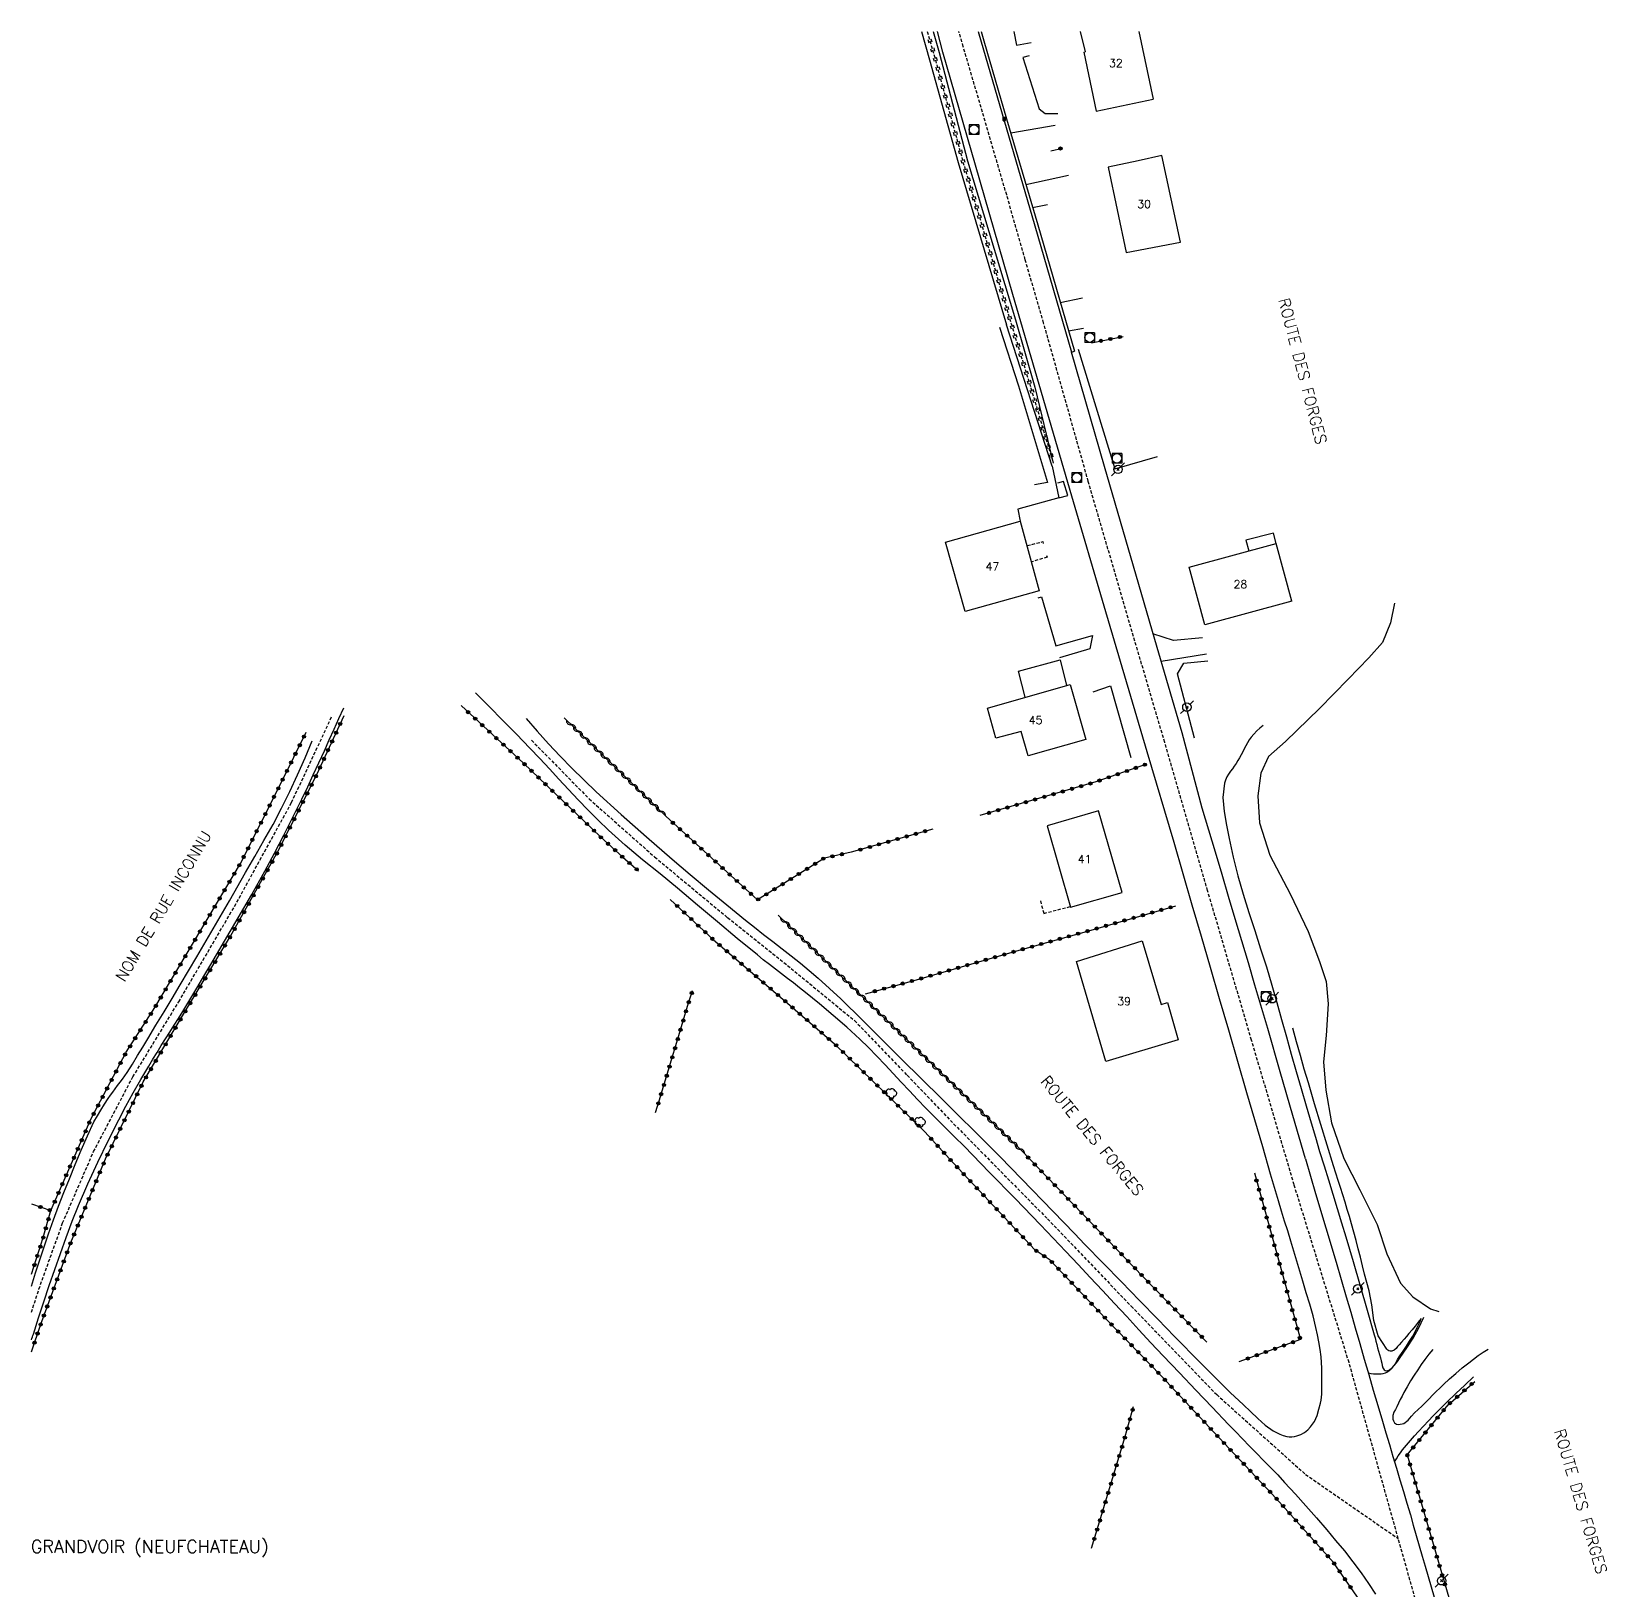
# Model space of a CAD drawing. Header units: millimetres. Extents: x 222014 to 223000, y 61000 to 62001.
# Drawn here: x 222014 to 222259.9, y 61756.6 to 62000 of the extents above; entities that cross this region are included whole.
import ezdxf
from ezdxf.enums import TextEntityAlignment as Align

# ---------------------------------------------------------------- set-up
doc = ezdxf.new("R2010")
doc.units = ezdxf.units.MM
doc.linetypes.add('DASHED', pattern=[0.75, 0.5, -0.25])
doc.layers.get('0').update_dxf_attribs({"linetype": 'CONTINUOUS'})
for name, color, linetype in [('W0001', 6, 'DASHED'), ('W0004', 5, 'CONTINUOUS'), ('W0008', 7, 'CONTINUOUS'), ('W0071', 7, 'CONTINUOUS'), ('W0101', 7, 'CONTINUOUS'), ('W0104', 1, 'CONTINUOUS'), ('W0112', 1, 'DASHED'), ('W0211', 2, 'CONTINUOUS'), ('W0214', 2, 'CONTINUOUS'), ('W0220', 5, 'DASHED'), ('W0300', 7, 'CONTINUOUS'), ('W0310', 3, 'CONTINUOUS'), ('W0322', 7, 'CONTINUOUS'), ('W0323', 7, 'CONTINUOUS'), ('W0330', 7, 'CONTINUOUS'), ('W0333', 7, 'CONTINUOUS'), ('W0401', 7, 'CONTINUOUS'), ('W0420', 7, 'CONTINUOUS'), ('W0473', 7, 'CONTINUOUS'), ('W0980', 7, 'CONTINUOUS'), ('W0989', 7, 'CONTINUOUS'), ('W0991', 7, 'CONTINUOUS')]:
    doc.layers.add(name, color=color, linetype=linetype)
doc.styles.get("Standard").update_dxf_attribs({"font": 'romans.shx', "width": 0.85})

# ---------------------------------------------------------------- blocks, each defined once
blk = doc.blocks.new('T300')
for p, q in [((-0.8, 0.51), (-0.86, 0.34)), ((-0.86, 0.34), (-0.86, 0.17)), ((-0.86, 0.17), (-0.74, 0.06)), ((-0.69, 0.63), (-0.8, 0.51)), ((-0.8, -0.06), (-0.74, 0.06)), ((-0.74, 0.06), (-0.69, 0.11)), ((-0.57, 0.69), (-0.69, 0.63)), ((-0.46, 0.69), (-0.57, 0.69)), ((-0.29, 0.63), (-0.46, 0.69)), ((-0.29, 0.63), (-0.17, 0.74)), ((-0.23, 0.57), (-0.29, 0.63)), ((-0.17, 0.74), (-0.06, 0.8)), ((-0.06, 0.8), (0.06, 0.8)), ((0.06, 0.8), (0.23, 0.74)), ((0.23, 0.74), (0.34, 0.63)), ((0.34, 0.63), (0.4, 0.51)), ((0.46, 0.46), (0.34, 0.46)), ((0.4, 0.51), (0.4, 0.46)), ((0.57, 0.4), (0.46, 0.46)), ((0.57, 0.4), (0.69, 0.29)), ((0.69, 0.29), (0.74, 0.17)), ((0.74, 0.06), (0.69, -0.17)), ((0.74, 0.17), (0.74, 0.06)), ((-0.8, -0.17), (-0.8, -0.06)), ((-0.8, -0.23), (-0.8, -0.17)), ((-0.74, -0.34), (-0.8, -0.23)), ((-0.69, -0.4), (-0.74, -0.34)), ((-0.51, -0.46), (-0.69, -0.4)), ((-0.4, -0.46), (-0.51, -0.46)), ((-0.4, -0.46), (-0.34, -0.46)), ((-0.34, -0.46), (-0.34, -0.4)), ((-0.34, -0.51), (-0.34, -0.46)), ((-0.29, -0.63), (-0.34, -0.51)), ((-0.17, -0.74), (-0.29, -0.63)), ((-0.06, -0.8), (-0.17, -0.74)), ((0.06, -0.8), (-0.06, -0.8)), ((0.17, -0.74), (0.06, -0.8)), ((0.23, -0.69), (0.17, -0.74)), ((0.29, -0.46), (0.23, -0.46)), ((0.29, -0.63), (0.23, -0.69)), ((0.46, -0.4), (0.29, -0.46)), ((0.34, -0.51), (0.29, -0.63)), ((0.34, -0.51), (0.34, -0.46)), ((0.57, -0.34), (0.46, -0.4)), ((0.63, -0.29), (0.57, -0.34)), ((0.69, -0.17), (0.63, -0.29))]:
    blk.add_line(p, q)
blk = doc.blocks.new('T473')
for p, q in [((-0.166667, 0.166667), (0.166667, -0.166667)), ((-0.166667, -0.166667), (0.166667, 0.166667)), ((0.500001, 0.500001), (1.000002, 1.000002)), ((-1.000002, -1.000002), (-0.500001, -0.500001))]:
    blk.add_line(p, q)
blk.add_ellipse((0, 0), major_axis=(0.471405, 0.471405), ratio=1, start_param=5.4977871438, end_param=11.780972451)
blk = doc.blocks.new('T420')
for p, q in [((0.75, 0.75), (-0.75, 0.75)), ((-0.75, 0.75), (-0.75, -0.75)), ((0.75, 0.75), (0.75, -0.75)), ((0.75, -0.75), (-0.75, -0.75))]:
    blk.add_line(p, q)
blk.add_ellipse((0, 0), major_axis=(-0.53, 0.53), ratio=1, start_param=3.926991, end_param=10.210176)
blk = doc.blocks.new('T401')
for p, q in [((-0.3, 0.3), (0, 0.3)), ((-0.3, -0.25), (-0.3, 0.3)), ((-0.3, 0.15), (0, 0.15)), ((-0.3, 0), (0, 0)), ((0, 0.3), (0, -0.25)), ((-0.3, -0.15), (0, -0.15)), ((-0.3, -0.25), (-0.3, -0.3)), ((-0.3, -0.3), (0, -0.3)), ((0, -0.3), (0, -0.25))]:
    blk.add_line(p, q)
blk = doc.blocks.new('t323o')
at = {"color": 0, "linetype": 'Continuous'}
for radius in [0.25, 0.15]:
    blk.add_circle((0, 0), radius, dxfattribs=at)
blk = doc.blocks.new('t310o')
at = {"color": 0, "linetype": 'Continuous'}
for centre, start, end in [((-0.5, 0.38), 216.8699, 323.1304), ((0.5, -0.37), 36.8699, 143.1303)]:
    blk.add_arc(centre, 0.625, start, end, dxfattribs=at)
blk = doc.blocks.new('t220o')
at = {"color": 0, "linetype": 'Continuous'}
for p, q in [((-0.25, 0.25), (0.25, 0.25)), ((-0.25, -0.25), (0.25, -0.25))]:
    blk.add_line(p, q, dxfattribs=at)
blk = doc.blocks.new('t322o')
at = {"color": 0, "linetype": 'Continuous'}
for radius in [0.25, 0.15]:
    blk.add_circle((0, 0), radius, dxfattribs=at)

msp = doc.modelspace()

# ---------------------------------------------------------------- linework, layer by layer
at = {"layer": 'W0001'}
for points in [[(222227.43, 61764.67), (222219.74, 61792.15), (222211.17, 61819.91), (222204.52, 61842.51), (222197.66, 61865.85), (222190.96, 61889), (222185.46, 61907.67), (222179.02, 61929.76), (222172.05, 61954.5), (222169.18, 61964.37), (222166.28, 61974.47), (222159.5, 61997.65), (222158.82, 62000)], [(222014, 61800.01), (222015.16, 61803.63), (222018.86, 61813.95), (222023.69, 61825.09), (222029.83, 61836.77), (222036.99, 61848.49), (222045.7, 61863.38), (222054.61, 61879.6), (222060.96, 61893.18)], [(222092.08, 61889.33), (222101.08, 61880.18), (222111.31, 61871.11), (222122.7, 61861.63), (222132.61, 61853.71), (222142.51, 61845.56), (222150.74, 61837.01), (222158, 61829.45), (222172.66, 61814.59), (222185.72, 61800.96), (222199.08, 61787.15), (222212.95, 61774.69), (222227.43, 61764.67)], [(222244.56, 61671), (222244.83, 61672.78), (222245.53, 61686.87), (222244.44, 61699.4), (222242.31, 61711.67), (222238.47, 61726.13), (222232.31, 61747.37), (222227.43, 61764.67)]]:
    msp.add_lwpolyline(points, dxfattribs=at)
at = {"layer": 'W0004'}
msp.add_lwpolyline([(222161.82, 62000), (222162.28, 61998.41), (222165.83, 61986.24), (222170.69, 61969.68), (222176.42, 61949.95)], dxfattribs=at)
at = {"layer": 'W0008'}
for points in [[(222189.89, 61798.95), (222191.19, 61797.58), (222192.5, 61796.23), (222193.82, 61794.88), (222195.15, 61793.53), (222197.16, 61791.51), (222199.17, 61789.5), (222201.2, 61787.5), (222203.27, 61785.54), (222204.38, 61784.49), (222205.49, 61783.42), (222206.66, 61782.4), (222207.92, 61781.5), (222208.41, 61781.22), (222208.92, 61780.97), (222209.46, 61780.76), (222210.01, 61780.63), (222210.41, 61780.58), (222210.81, 61780.57), (222211.21, 61780.6), (222211.61, 61780.7), (222212.21, 61780.93), (222212.78, 61781.24), (222213.3, 61781.63), (222213.75, 61782.1), (222214.33, 61782.96), (222214.74, 61783.9), (222215.04, 61784.87), (222215.28, 61785.84), (222215.37, 61786.29), (222215.43, 61786.74), (222215.47, 61787.2), (222215.49, 61787.66), (222215.5, 61788.11), (222215.51, 61788.56), (222215.51, 61789.02), (222215.51, 61789.47), (222215.51, 61790.37), (222215.49, 61791.27), (222215.45, 61792.17), (222215.37, 61793.07), (222215.23, 61794.22), (222215.04, 61795.37), (222214.82, 61796.51), (222214.58, 61797.64), (222214.12, 61799.47), (222213.6, 61801.27), (222213.05, 61803.07), (222212.51, 61804.87), (222212.05, 61806.44), (222211.58, 61808), (222211.11, 61809.57), (222210.63, 61811.13), (222210.16, 61812.7), (222209.68, 61814.26), (222209.21, 61815.82), (222208.74, 61817.39), (222207.5, 61821.6), (222206.26, 61825.82), (222205.03, 61830.04), (222203.8, 61834.26), (222202.38, 61839.15), (222200.95, 61844.04), (222199.53, 61848.93), (222198.11, 61853.82), (222196.68, 61858.71), (222195.26, 61863.6), (222193.84, 61868.49), (222192.41, 61873.38), (222188.23, 61887.52), (222181.49, 61910.29), (222176.48, 61927.42), (222167.25, 61958.93), (222161.43, 61979.13), (222156.3, 61996.77), (222155.48, 62000)], [(222162.28, 62000), (222162.71, 61998.54), (222166.26, 61986.37), (222171.12, 61969.81), (222176.85, 61950.08)], [(222176.42, 61949.95), (222176.85, 61950.08)], [(222212.94, 61823.95), (222210.98, 61830.74), (222209.01, 61837.53), (222207.04, 61844.31), (222205.05, 61851.09), (222204.03, 61854.55), (222203, 61858.01), (222201.97, 61861.46), (222200.94, 61864.92), (222199.91, 61868.37), (222198.87, 61871.83), (222197.84, 61875.28), (222196.82, 61878.74), (222193.68, 61890.47), (222189.42, 61905.05), (222181.55, 61932.09), (222176.42, 61949.95)], [(222159.62, 61825.95), (222158.11, 61827.42), (222156.61, 61828.9), (222155.12, 61830.4), (222153.64, 61831.9), (222152.35, 61833.23), (222151.08, 61834.58), (222149.81, 61835.95), (222148.55, 61837.31), (222147.28, 61838.67), (222146, 61840.01), (222144.7, 61841.33), (222143.36, 61842.63), (222141.3, 61844.52), (222139.18, 61846.36), (222137.04, 61848.16), (222134.87, 61849.94), (222133.95, 61850.69), (222133.01, 61851.43), (222132.06, 61852.15), (222131.11, 61852.88), (222130.17, 61853.6), (222129.22, 61854.32), (222128.28, 61855.06), (222127.35, 61855.8), (222124.21, 61858.37), (222121.1, 61860.98), (222118.01, 61863.6), (222114.9, 61866.21), (222112.18, 61868.46), (222109.43, 61870.68), (222106.71, 61872.95), (222104.08, 61875.31), (222102.48, 61876.84), (222100.92, 61878.41), (222099.39, 61880.01), (222097.87, 61881.63), (222096.37, 61883.25), (222094.87, 61884.87), (222093.36, 61886.49), (222091.83, 61888.09), (222089.72, 61890.26), (222087.59, 61892.43), (222085.46, 61894.59), (222083.33, 61896.74)], [(222014, 61795.69), (222014.07, 61795.92), (222014.15, 61796.15), (222014.22, 61796.38), (222014.3, 61796.61), (222015.11, 61799.13), (222015.93, 61801.66), (222016.77, 61804.17), (222017.63, 61806.68), (222018.51, 61809.2), (222019.41, 61811.71), (222020.34, 61814.21), (222021.34, 61816.68), (222022.81, 61820.08), (222024.35, 61823.44), (222025.96, 61826.77), (222027.62, 61830.07), (222028.74, 61832.2), (222029.9, 61834.3), (222031.09, 61836.38), (222032.3, 61838.45), (222032.95, 61839.53), (222033.6, 61840.59), (222034.27, 61841.66), (222034.94, 61842.71), (222035.62, 61843.77), (222036.29, 61844.83), (222036.96, 61845.89), (222037.62, 61846.96), (222038.72, 61848.79), (222039.81, 61850.63), (222040.9, 61852.48), (222041.98, 61854.32), (222044.13, 61857.95), (222046.28, 61861.58), (222048.4, 61865.22), (222050.46, 61868.89), (222051.95, 61871.68), (222053.41, 61874.49), (222054.83, 61877.32), (222056.23, 61880.15), (222057.13, 61882.03), (222058.01, 61883.92), (222058.88, 61885.81), (222059.74, 61887.7), (222060.5, 61889.37), (222061.26, 61891.04), (222062.01, 61892.72), (222062.75, 61894.39)], [(222091.25, 61892.74), (222092.97, 61890.73), (222094.73, 61888.77), (222096.54, 61886.84), (222098.39, 61884.96), (222102.19, 61881.3), (222106.09, 61877.74), (222110.05, 61874.25), (222114.03, 61870.78), (222116.86, 61868.36), (222119.72, 61865.98), (222122.6, 61863.61), (222125.48, 61861.26), (222126.9, 61860.12), (222128.33, 61859), (222129.77, 61857.89), (222131.21, 61856.78), (222132.64, 61855.66), (222134.06, 61854.53), (222135.46, 61853.37), (222136.84, 61852.18), (222140.39, 61848.93), (222143.84, 61845.56), (222147.24, 61842.15), (222150.65, 61838.76), (222152.21, 61837.23), (222153.77, 61835.69), (222155.33, 61834.15), (222156.89, 61832.61)], [(222023.75, 61829.75), (222024.29, 61830.67), (222024.84, 61831.58), (222025.4, 61832.48), (222025.98, 61833.37), (222026.34, 61833.89), (222026.7, 61834.4), (222027.07, 61834.91), (222027.45, 61835.42), (222027.82, 61835.93), (222028.2, 61836.43), (222028.56, 61836.95), (222028.92, 61837.47), (222029.75, 61838.77), (222030.56, 61840.09), (222031.36, 61841.41), (222032.16, 61842.73), (222033.44, 61844.83), (222034.72, 61846.92), (222035.98, 61849.02), (222037.24, 61851.13), (222039.81, 61855.5), (222042.37, 61859.89), (222044.9, 61864.28), (222047.42, 61868.69), (222048.86, 61871.19), (222050.3, 61873.68), (222051.72, 61876.2), (222053.06, 61878.75), (222054.34, 61881.33), (222055.55, 61883.94), (222056.72, 61886.58), (222057.82, 61889.24)], [(222189.89, 61798.95), (222187.04, 61801.85), (222184.19, 61804.76), (222181.35, 61807.67), (222178.51, 61810.59), (222176.86, 61812.3), (222175.2, 61814.01), (222173.55, 61815.72), (222171.89, 61817.44), (222170.24, 61819.15), (222168.58, 61820.86), (222166.92, 61822.57), (222165.25, 61824.26), (222163.17, 61826.36), (222161.09, 61828.46), (222158.99, 61830.54), (222156.89, 61832.61)], [(222014, 61804.11), (222014.65, 61806.15), (222015.31, 61808.2), (222015.98, 61810.24), (222016.68, 61812.28), (222017.45, 61814.43), (222018.24, 61816.58), (222019.06, 61818.72), (222019.91, 61820.84), (222020.83, 61823.09), (222021.78, 61825.32), (222022.75, 61827.54), (222023.75, 61829.75)], [(222159.62, 61825.95), (222163.62, 61821.86), (222167.61, 61817.76), (222171.58, 61813.64), (222175.52, 61809.5), (222177.44, 61807.48), (222179.34, 61805.45), (222181.24, 61803.41), (222183.13, 61801.37), (222185.02, 61799.33), (222186.91, 61797.29), (222188.81, 61795.25), (222190.72, 61793.22), (222193.26, 61790.53), (222195.8, 61787.85), (222198.36, 61785.18), (222200.92, 61782.51), (222202.01, 61781.37), (222203.11, 61780.25), (222204.21, 61779.12), (222205.31, 61778), (222206.41, 61776.87), (222207.51, 61775.74), (222208.6, 61774.6), (222209.67, 61773.45), (222211.36, 61771.63), (222213.02, 61769.78), (222214.66, 61767.92), (222216.27, 61766.04), (222217.65, 61764.39), (222219.01, 61762.74), (222220.34, 61761.05), (222221.62, 61759.33), (222222.78, 61757.67), (222223.89, 61755.97)], [(222212.94, 61823.95), (222214.53, 61818.57), (222216.12, 61813.19), (222217.71, 61807.81), (222219.29, 61802.42), (222220, 61800), (222220.71, 61797.57), (222221.41, 61795.14), (222222.12, 61792.71), (222222.83, 61790.29), (222223.53, 61787.86), (222224.24, 61785.43), (222224.96, 61783.01), (222225.5, 61781.17), (222226.04, 61779.34), (222226.59, 61777.51), (222227.14, 61775.68), (222227.69, 61773.85), (222228.23, 61772.02), (222228.78, 61770.19), (222229.32, 61768.36), (222229.78, 61766.75), (222230.25, 61765.15), (222230.71, 61763.55), (222231.17, 61761.95), (222231.64, 61760.35), (222232.1, 61758.74), (222232.56, 61757.14), (222233.03, 61755.54)]]:
    msp.add_lwpolyline(points, dxfattribs=at)
at = {"layer": 'W0071'}
for points in [[(222196.86, 61905.34), (222192.31, 61904.93), (222189.1, 61905.94)], [(222197.49, 61902.76), (222190.38, 61901.63)], [(222222.76, 61790.54), (222223.17, 61790.45), (222223.58, 61790.4), (222224, 61790.38), (222224.42, 61790.39), (222224.75, 61790.42), (222225.09, 61790.47), (222225.42, 61790.56), (222225.73, 61790.71), (222226.34, 61791.17), (222226.86, 61791.73), (222227.31, 61792.34), (222227.75, 61792.94), (222228.79, 61794.44), (222229.75, 61795.99), (222230.63, 61797.58), (222231.43, 61799.22)], [(222232.83, 61794.22), (222232.21, 61793.45), (222231.6, 61792.66), (222231.02, 61791.86), (222230.46, 61791.04), (222229.89, 61790.17), (222229.34, 61789.28), (222228.82, 61788.38), (222228.31, 61787.47), (222228.02, 61786.92), (222227.74, 61786.38), (222227.47, 61785.82), (222227.23, 61785.26), (222227.01, 61784.84), (222226.75, 61784.4), (222226.56, 61783.88), (222226.56, 61783.34), (222226.67, 61783.04), (222226.86, 61782.77), (222227.13, 61782.56), (222227.46, 61782.47), (222228.3, 61782.64), (222228.99, 61783.17), (222229.5, 61783.8), (222229.96, 61784.3), (222230.56, 61784.83), (222231.13, 61785.37), (222231.69, 61785.92), (222232.24, 61786.49), (222232.79, 61787.06), (222233.34, 61787.62), (222233.9, 61788.18), (222234.47, 61788.72), (222235.44, 61789.6), (222236.42, 61790.47), (222237.41, 61791.32), (222238.43, 61792.14), (222239.17, 61792.7), (222239.93, 61793.24), (222240.7, 61793.77), (222241.48, 61794.27)], [(222226.85, 61776.63), (222227.14, 61777.12), (222227.44, 61777.59), (222227.76, 61778.06), (222228.1, 61778.51), (222228.69, 61779.26), (222229.32, 61779.98), (222229.96, 61780.69), (222230.61, 61781.4), (222231.37, 61782.22), (222232.13, 61783.04), (222232.9, 61783.85), (222233.69, 61784.65), (222235.04, 61785.99), (222236.41, 61787.32), (222237.8, 61788.63), (222239.2, 61789.93)]]:
    msp.add_lwpolyline(points, dxfattribs=at)
at = {"layer": 'W0101'}
for points in [[(222177.78, 62000), (222178.52, 61996.82)], [(222186.93, 62000), (222189.16, 61989.43)], [(222178.32, 61996.78), (222178.52, 61996.82)], [(222178.32, 61996.78), (222180.28, 61987.57), (222189.16, 61989.43)], [(222190.5, 61980.62), (222186.82, 61979.82), (222182.12, 61978.8), (222184.95, 61965.49)], [(222193.41, 61967.12), (222190.5, 61980.62)], [(222184.95, 61965.49), (222193.41, 61967.12)], [(222159.79, 61909.42), (222156.74, 61920.27), (222168.37, 61923.55)], [(222168.38, 61923.52), (222171.37, 61912.68), (222159.79, 61909.42)], [(222210.8, 61911.03), (222197.24, 61907.34), (222194.79, 61916.36), (222208.35, 61920.05)], [(222207.96, 61921.64), (222203.62, 61920.57), (222204.08, 61918.89)], [(222208.35, 61920.05), (222207.96, 61921.64)], [(222210.8, 61911.03), (222208.35, 61920.05)]]:
    msp.add_lwpolyline(points, dxfattribs=at)
for points in [[(222176.18, 61898.06), (222178.66, 61889.47), (222169.65, 61886.92), (222168.52, 61890.68), (222164.6, 61889.65), (222163.3, 61894.35)], [(222172.59, 61875.98), (222176.25, 61863.24), (222184.3, 61865.56), (222180.64, 61878.3)], [(222193.08, 61842.55), (222181.75, 61839.17), (222177.18, 61854.77), (222187.46, 61857.99), (222190.41, 61848.07), (222191.38, 61848.4)]]:
    msp.add_lwpolyline(points, close=True, dxfattribs=at)
at = {"layer": 'W0104'}
msp.add_lwpolyline([(222169.15, 61896.04), (222168.15, 61900.12), (222174.64, 61901.91), (222175.63, 61897.9)], dxfattribs=at)
at = {"layer": 'W0112'}
for points in [[(222169.5, 61919.74), (222171.93, 61920.34), (222171.98, 61920.07)], [(222172.52, 61918.2), (222172.6, 61917.92), (222170.21, 61917.19)], [(222171.54, 61864.25), (222172.08, 61862.3), (222176.22, 61863.36)]]:
    msp.add_lwpolyline(points, dxfattribs=at)
at = {"layer": 'W0211'}
for points in [[(222154.78, 62000), (222155.73, 61996.74), (222160.14, 61979.8), (222167.68, 61955), (222170.66, 61944.46), (222173.54, 61932.61)], [(222165.14, 61953.83), (222168.11, 61944.67), (222172.67, 61929.6), (222170.6, 61929.21)], [(222206.34, 61891.63), (222205.83, 61891.22), (222205.34, 61890.78), (222204.89, 61890.3), (222204.47, 61889.79), (222204.17, 61889.37), (222203.88, 61888.92), (222203.62, 61888.46), (222203.38, 61888), (222203.14, 61887.53), (222202.9, 61887.07), (222202.66, 61886.6), (222202.4, 61886.15), (222202.13, 61885.72), (222201.83, 61885.3), (222201.53, 61884.89), (222201.22, 61884.49), (222200.93, 61884.05), (222200.67, 61883.6), (222200.45, 61883.12), (222200.3, 61882.62), (222200.05, 61880.41), (222200.23, 61878.21), (222200.63, 61876.06), (222201.05, 61873.97), (222201.66, 61871.05), (222202.39, 61868.15), (222203.21, 61865.28), (222204.1, 61862.43), (222205.02, 61859.6), (222205.94, 61856.77), (222206.84, 61853.93), (222207.69, 61851.08), (222208.46, 61848.39), (222209.22, 61845.7), (222209.98, 61843.01), (222210.73, 61840.32), (222211.49, 61837.63), (222212.25, 61834.94), (222213.03, 61832.26), (222213.81, 61829.57), (222214.48, 61827.34), (222215.15, 61825.12), (222215.84, 61822.89), (222216.53, 61820.67), (222217.22, 61818.45), (222217.91, 61816.22), (222218.59, 61814), (222219.26, 61811.77), (222220.39, 61807.96), (222221.49, 61804.15), (222222.59, 61800.33), (222223.67, 61796.51), (222223.81, 61796), (222223.94, 61795.48), (222224.08, 61794.97), (222224.21, 61794.46), (222224.35, 61793.94), (222224.49, 61793.43), (222224.63, 61792.92), (222224.78, 61792.41), (222224.85, 61792.08), (222224.9, 61791.71), (222225.01, 61791.33), (222225.25, 61791.03), (222225.39, 61790.94), (222225.56, 61790.89), (222225.73, 61790.9), (222225.89, 61790.94), (222226.52, 61791.36), (222226.98, 61791.98), (222227.31, 61792.63), (222227.66, 61793.2), (222228.19, 61793.96), (222228.71, 61794.72), (222229.21, 61795.49), (222229.69, 61796.28), (222230.05, 61796.96), (222230.4, 61797.64), (222230.72, 61798.34), (222231.01, 61799.05)]]:
    msp.add_lwpolyline(points, dxfattribs=at)
at = {"layer": 'W0214'}
for points in [[(222152.99, 62000), (222154.23, 61995.58), (222158.69, 61979.56), (222166.24, 61954.21)], [(222173.39, 61932.12), (222166.24, 61954.21)], [(222173.39, 61932.12), (222174.45, 61927.18), (222168.01, 61925.42), (222168.37, 61923.55)], [(222231.01, 61799.05), (222230.55, 61798.44), (222230.07, 61797.85), (222229.59, 61797.26), (222229.1, 61796.67), (222228.73, 61796.23), (222228.35, 61795.79), (222227.96, 61795.36), (222227.56, 61794.94), (222227.33, 61794.67), (222227.09, 61794.35), (222226.79, 61794.08), (222226.42, 61793.92), (222226.19, 61793.91), (222225.98, 61793.97), (222225.79, 61794.09), (222225.63, 61794.23), (222224.31, 61796.33), (222223.64, 61798.75), (222223.31, 61801.15), (222222.86, 61803.37), (222222.51, 61804.67), (222222.17, 61805.98), (222221.84, 61807.28), (222221.51, 61808.59), (222221.18, 61809.9), (222220.85, 61811.21), (222220.51, 61812.51), (222220.15, 61813.81), (222219.82, 61814.95), (222219.47, 61816.08), (222219.12, 61817.21), (222218.77, 61818.34), (222218.41, 61819.47), (222218.05, 61820.6), (222217.7, 61821.73), (222217.34, 61822.86), (222216.35, 61826.09), (222215.35, 61829.33), (222214.36, 61832.56), (222213.39, 61835.81), (222212.76, 61837.95), (222212.15, 61840.09), (222211.55, 61842.24), (222210.95, 61844.39)]]:
    msp.add_lwpolyline(points, dxfattribs=at)
at = {"layer": 'W0220'}
msp.add_lwpolyline([(222153.88, 62000), (222154.96, 61996.25), (222159.46, 61979.62), (222166.97, 61954.39), (222170.07, 61944.3), (222173.54, 61932.62)], dxfattribs=at)
at = {"layer": 'W0310'}
for points in [[(222113.05, 61877.46), (222097.18, 61892.82)], [(222168.59, 61825.25), (222130.62, 61862.01)]]:
    msp.add_lwpolyline(points, dxfattribs=at)
at = {"layer": 'W0322'}
msp.add_lwpolyline([(222228.82, 61777.74), (222236.03, 61752.99), (222241.79, 61733.27), (222243.88, 61725.57), (222245.77, 61718.22), (222248.08, 61708.23), (222249.3, 61700.4), (222250.3, 61692.56), (222250.5, 61682.22), (222250.14, 61674.6), (222249.81, 61671)], dxfattribs=at)
at = {"layer": 'W0323'}
for points in [[(222173.2, 61981.39), (222175, 61981.8)], [(222179.55, 61951.4), (222184.45, 61952.39)], [(222014, 61793.84), (222015.44, 61798.14), (222020.13, 61810.92), (222025.56, 61823.95), (222031.46, 61835.98), (222038.07, 61847.07), (222045.1, 61858.74), (222052.47, 61871.94), (222058.55, 61883.97), (222062.82, 61893.21)], [(222081.08, 61894.74), (222090.84, 61885.74), (222102.85, 61874.25), (222106.36, 61871.05), (222108.77, 61868.94)], [(222017.04, 61815.89), (222019.44, 61821.46), (222021.36, 61825.76), (222023.27, 61830.16), (222025.32, 61834.03), (222028.8, 61840.6), (222033.28, 61847.62), (222046.62, 61870.07), (222053.04, 61882.81), (222056.9, 61890.58)], [(222187.98, 61885.55), (222180.22, 61882.83), (222162.08, 61877.57)], [(222142.01, 61871.83), (222137.82, 61870.94), (222127.37, 61864.41), (222113.05, 61877.46)], [(222154.74, 61875.47), (222142.01, 61871.83)], [(222113.74, 61864.48), (222120.48, 61858.18), (222131.35, 61848.89), (222139.41, 61841.93), (222153.48, 61828.21)], [(222144.26, 61849.74), (222152.54, 61852.03), (222167.87, 61856.44), (222178.72, 61859.48), (222192.72, 61863.5)], [(222111.46, 61831.19), (222112.05, 61833.17), (222113.6, 61838.25), (222115.09, 61843.21), (222116.43, 61847.79), (222117.23, 61850.26)], [(222232.37, 61694.45), (222233.05, 61694.29), (222236.02, 61694.67), (222237.52, 61697.95), (222238.19, 61700.68), (222238.57, 61704.33), (222237.52, 61710.88), (222235.17, 61720.66), (222232.43, 61730.7), (222228.88, 61740.69), (222226.08, 61747.13), (222222.81, 61752.97), (222217.31, 61760.94), (222208.44, 61770.9), (222199.45, 61780.41), (222190.41, 61790.09), (222181.78, 61798.99), (222173.05, 61808.17), (222170.71, 61809.73), (222157.9, 61823.36), (222153.48, 61828.21)], [(222197.55, 61795.35), (222187.56, 61805.61), (222168.59, 61825.25)], [(222204.96, 61821.78), (222212.14, 61795.74), (222202.53, 61792.29)], [(222014, 61816.92), (222017.04, 61815.89)], [(222014, 61805.97), (222015.84, 61811.66), (222017.04, 61815.89)], [(222228.82, 61777.74), (222235.2, 61785.56), (222239.37, 61789.22)], [(222179.54, 61763.2), (222180.94, 61767.82), (222184.79, 61780.61), (222186.09, 61785.28)]]:
    msp.add_lwpolyline(points, dxfattribs=at)
at = {"layer": 'W0330'}
for points in [[(222177.43, 61950.42), (222183.18, 61931.71), (222189.82, 61933.64)], [(222226.83, 61910.71), (222226.24, 61907.66), (222224.98, 61904.61), (222222.82, 61902.21), (222219.6, 61898.89), (222215.11, 61894.27), (222209.81, 61889.13), (222207.15, 61886.8), (222205.96, 61884.18), (222205.51, 61880.63), (222205.75, 61876.43), (222207.38, 61871.4), (222210.55, 61865.33), (222213.38, 61859.45), (222215.13, 61854.79), (222216.15, 61851.64), (222216.46, 61848.15), (222216.17, 61843.22), (222215.78, 61839.13), (222216.12, 61834.68), (222217.01, 61829.58), (222218.94, 61824.02), (222221.45, 61819.12), (222224.13, 61813.73), (222225.63, 61809.15), (222227.77, 61804.55), (222229.68, 61802.44), (222232.46, 61800.53), (222233.77, 61800.15)], [(222195.61, 61889.67), (222192.98, 61899.71), (222193.95, 61901.36), (222197.69, 61901.75)]]:
    msp.add_lwpolyline(points, dxfattribs=at)
at = {"layer": 'W0333'}
for points in [[(222167.4, 62000), (222167.83, 61997.88), (222170.08, 61998.26)], [(222169.77, 61996.2), (222168.79, 61995.95), (222171.35, 61987.93), (222172.29, 61987.18), (222174.25, 61987.19)], [(222173.87, 61985.33), (222166.92, 61984.15)], [(222169.26, 61976.09), (222175.91, 61977.55)], [(222172.68, 61972.95), (222170.32, 61972.46)], [(222174.63, 61957.7), (222178.14, 61958.41)], [(222178.3, 61953.64), (222175.94, 61953.2)], [(222174.43, 61927.19), (222175.82, 61927.55), (222175.15, 61929.71), (222174.21, 61929.48)], [(222171.21, 61911.57), (222171.72, 61911.71), (222173.96, 61904.08), (222179.7, 61905.68), (222179.25, 61903.6), (222174.54, 61902.18)], [(222179.79, 61896.89), (222182.49, 61897.81), (222185.67, 61886.63)]]:
    msp.add_lwpolyline(points, dxfattribs=at)

# ---------------------------------------------------------------- block references
at = {"layer": 'W0220'}
for p, rotation in [((222154.29, 61998.56), 286.0650304195793), ((222154.71, 61997.12), 286.0650304195793), ((222155.12, 61995.67), 285.1606213514257), ((222155.51, 61994.23), 285.1606213514257), ((222155.9, 61992.78), 285.1606213514257), ((222156.29, 61991.33), 285.1606213514257), ((222156.68, 61989.88), 285.1606213514257), ((222157.08, 61988.43), 285.1606213514257), ((222157.47, 61986.99), 285.1606213514257), ((222157.86, 61985.54), 285.1606213514257), ((222158.25, 61984.09), 285.1606213514257), ((222158.65, 61982.64), 285.1606213514257), ((222159.04, 61981.2), 285.1606213514257), ((222159.43, 61979.75), 285.1606213514257), ((222159.85, 61978.31), 286.5618640433806), ((222160.28, 61976.87), 286.5618640433806), ((222160.71, 61975.43), 286.5618640433806), ((222161.14, 61974), 286.5618640433806), ((222161.57, 61972.56), 286.5618640433806), ((222161.99, 61971.12), 286.5618640433806), ((222162.42, 61969.68), 286.5618640433806), ((222162.85, 61968.24), 286.5618640433806), ((222163.28, 61966.81), 286.5618640433806), ((222163.7, 61965.37), 286.5618640433806), ((222164.13, 61963.93), 286.5618640433806), ((222164.56, 61962.49), 286.5618640433806), ((222164.99, 61961.06), 286.5618640433806), ((222165.41, 61959.62), 286.5618640433806), ((222165.84, 61958.18), 286.5618640433806), ((222166.27, 61956.74), 286.5618640433806), ((222166.7, 61955.3), 286.5618640433806), ((222167.13, 61953.87), 287.1115080354975), ((222167.57, 61952.43), 287.1115080354975), ((222168.01, 61951), 287.1115080354975), ((222168.45, 61949.57), 287.1115080354975), ((222168.89, 61948.13), 287.1115080354975), ((222169.34, 61946.7), 287.1115080354975), ((222169.78, 61945.27), 287.1115080354975), ((222170.21, 61943.83), 286.5357534899061), ((222170.64, 61942.39), 286.5357534899061), ((222171.07, 61940.96), 286.5357534899061), ((222171.49, 61939.52), 286.5357534899061), ((222171.92, 61938.08), 286.5357534899061), ((222172.35, 61936.64), 286.5357534899061), ((222172.77, 61935.2), 286.5357534899061), ((222173.2, 61933.77), 286.5357534899061)]:
    msp.add_blockref('t220o', p, dxfattribs=dict(at, rotation=rotation))
at = {"layer": 'W0300'}
for p in [(222148.34, 61834.15), (222152.82, 61829.68)]:
    msp.add_blockref('T300', p, dxfattribs=at)
at = {"layer": 'W0310'}
for p, rotation in [((222098.26, 61891.77), 135.9559113337885), ((222099.34, 61890.73), 135.9559113337885), ((222100.41, 61889.69), 135.9559113337885), ((222101.49, 61888.65), 135.9559113337885), ((222102.57, 61887.6), 135.9559113337885), ((222103.65, 61886.56), 135.9559113337885), ((222104.73, 61885.52), 135.9559113337885), ((222105.8, 61884.47), 135.9559113337885), ((222106.88, 61883.43), 135.9559113337885), ((222107.96, 61882.39), 135.9559113337885), ((222109.04, 61881.35), 135.9559113337885), ((222110.12, 61880.3), 135.9559113337885), ((222111.2, 61879.26), 135.9559113337885), ((222112.27, 61878.22), 135.9559113337885), ((222131.69, 61860.97), 135.9268021096222), ((222132.77, 61859.92), 135.9268021096222), ((222133.85, 61858.88), 135.9268021096222), ((222134.93, 61857.84), 135.9268021096222), ((222136, 61856.79), 135.9268021096222), ((222137.08, 61855.75), 135.9268021096222), ((222138.16, 61854.71), 135.9268021096222), ((222139.24, 61853.66), 135.9268021096222), ((222140.32, 61852.62), 135.9268021096222), ((222141.39, 61851.58), 135.9268021096222), ((222142.47, 61850.53), 135.9268021096222), ((222143.55, 61849.49), 135.9268021096222), ((222144.63, 61848.45), 135.9268021096222), ((222145.7, 61847.4), 135.9268021096222), ((222146.78, 61846.36), 135.9268021096222), ((222147.86, 61845.32), 135.9268021096222), ((222148.94, 61844.27), 135.9268021096222), ((222150.01, 61843.23), 135.9268021096222), ((222151.09, 61842.19), 135.9268021096222), ((222152.17, 61841.14), 135.9268021096222), ((222153.25, 61840.1), 135.9268021096222), ((222154.32, 61839.06), 135.9268021096222), ((222155.4, 61838.01), 135.9268021096222), ((222156.48, 61836.97), 135.9268021096222), ((222157.56, 61835.93), 135.9268021096222), ((222158.64, 61834.88), 135.9268021096222), ((222159.71, 61833.84), 135.9268021096222), ((222160.79, 61832.8), 135.9268021096222), ((222161.87, 61831.75), 135.9268021096222), ((222162.95, 61830.71), 135.9268021096222), ((222164.02, 61829.67), 135.9268021096222), ((222165.1, 61828.62), 135.9268021096222), ((222166.18, 61827.58), 135.9268021096222), ((222167.26, 61826.54), 135.9268021096222), ((222168.33, 61825.49), 135.9268021096222)]:
    msp.add_blockref('t310o', p, dxfattribs=dict(at, rotation=rotation))
at = {"layer": 'W0322', "rotation": 286.2421565819072}
for p in [(222228.84, 61777.69), (222229.26, 61776.25), (222229.68, 61774.81), (222230.1, 61773.37), (222230.52, 61771.93), (222230.94, 61770.49), (222231.36, 61769.05), (222231.77, 61767.61), (222232.19, 61766.16), (222232.61, 61764.72), (222233.03, 61763.28), (222233.45, 61761.84), (222233.87, 61760.4), (222234.29, 61758.96), (222234.71, 61757.52)]:
    msp.add_blockref('t322o', p, dxfattribs=at)
at = {"layer": 'W0323'}
for p, rotation in [((222174.67, 61981.73), 12.79464045178714), ((222181.02, 61951.7), 11.40655258398388), ((222182.49, 61951.99), 11.40655258398388), ((222183.96, 61952.29), 11.40655258398388), ((222082.18, 61893.72), 317.2920734554108), ((222083.29, 61892.71), 317.2920734554108), ((222056.55, 61889.89), 63.6091265115256), ((222061.57, 61890.51), 65.15486716107394), ((222062.2, 61891.87), 65.15486716107394), ((222084.39, 61891.69), 317.2920734554108), ((222085.49, 61890.67), 317.2920734554108), ((222055.89, 61888.55), 63.6091265115256), ((222060.31, 61887.79), 65.15486716107394), ((222060.94, 61889.15), 65.15486716107394), ((222086.59, 61889.65), 317.2920734554108), ((222087.7, 61888.64), 317.2920734554108), ((222088.8, 61887.62), 317.2920734554108), ((222054.55, 61885.86), 63.6091265115256), ((222055.22, 61887.2), 63.6091265115256), ((222059.05, 61885.06), 65.15486716107394), ((222059.68, 61886.42), 65.15486716107394), ((222089.9, 61886.6), 317.2920734554108), ((222091, 61885.58), 316.2699975403741), ((222186.46, 61885.01), 199.3124188996532), ((222187.87, 61885.51), 199.3124188996532), ((222053.22, 61883.17), 63.6091265115256), ((222053.89, 61884.52), 63.6091265115256), ((222058.41, 61883.71), 63.22392610174522), ((222092.08, 61884.54), 316.2699975403741), ((222093.17, 61883.51), 316.2699975403741), ((222094.25, 61882.47), 316.2699975403741), ((222179.36, 61882.58), 196.1632352998649), ((222180.79, 61883.03), 199.3124188996532), ((222182.21, 61883.53), 199.3124188996532), ((222183.63, 61884.02), 199.3124188996532), ((222185.04, 61884.52), 199.3124188996532), ((222051.87, 61880.49), 63.23734698064817), ((222052.55, 61881.83), 63.23734698064817), ((222057.06, 61881.03), 63.22392610174522), ((222057.73, 61882.37), 63.22392610174522), ((222095.34, 61881.43), 316.2699975403741), ((222096.42, 61880.4), 316.2699975403741), ((222170.72, 61880.08), 196.1632352998649), ((222172.16, 61880.49), 196.1632352998649), ((222173.6, 61880.91), 196.1632352998649), ((222175.04, 61881.33), 196.1632352998649), ((222176.48, 61881.75), 196.1632352998649), ((222177.92, 61882.16), 196.1632352998649), ((222050.52, 61877.81), 63.23734698064817), ((222051.2, 61879.15), 63.23734698064817), ((222055.71, 61878.35), 63.22392610174522), ((222056.38, 61879.69), 63.22392610174522), ((222097.5, 61879.36), 316.2699975403741), ((222098.59, 61878.32), 316.2699975403741), ((222163.52, 61877.99), 196.1632352998649), ((222164.96, 61878.41), 196.1632352998649), ((222166.4, 61878.82), 196.1632352998649), ((222167.84, 61879.24), 196.1632352998649), ((222169.28, 61879.66), 196.1632352998649), ((222049.17, 61875.13), 63.23734698064817), ((222049.84, 61876.47), 63.23734698064817), ((222054.36, 61875.67), 63.22392610174522), ((222055.03, 61877.01), 63.22392610174522), ((222099.67, 61877.29), 316.2699975403741), ((222100.75, 61876.25), 316.2699975403741), ((222101.84, 61875.21), 316.2699975403741), ((222114.16, 61876.45), 137.6379816039763), ((222115.27, 61875.44), 137.6379816039763), ((222153.55, 61875.13), 195.9552192434759), ((222048.49, 61873.79), 63.23734698064817), ((222053, 61872.99), 63.22392610174522), ((222053.68, 61874.33), 63.22392610174522), ((222102.92, 61874.18), 317.7409266424861), ((222104.03, 61873.17), 317.7409266424861), ((222116.38, 61874.43), 137.6379816039763), ((222117.49, 61873.42), 137.6379816039763), ((222144.9, 61872.66), 195.9552192434759), ((222146.34, 61873.07), 195.9552192434759), ((222147.78, 61873.48), 195.9552192434759), ((222149.22, 61873.9), 195.9552192434759), ((222150.66, 61874.31), 195.9552192434759), ((222152.11, 61874.72), 195.9552192434759), ((222047.14, 61871.12), 63.23734698064817), ((222047.82, 61872.46), 63.23734698064817), ((222051.59, 61870.35), 60.81876421072693), ((222052.32, 61871.66), 60.81876421072693), ((222105.14, 61872.16), 317.7409266424861), ((222106.25, 61871.15), 317.7409266424861), ((222107.38, 61870.16), 318.7955733355577), ((222118.59, 61872.41), 137.6379816039763), ((222119.7, 61871.4), 137.6379816039763), ((222120.81, 61870.39), 137.6379816039763), ((222137.65, 61870.84), 212.0029187038941), ((222139.09, 61871.21), 192.0173165259199), ((222140.56, 61871.53), 192.0173165259199), ((222143.45, 61872.25), 195.9552192434759), ((222045.68, 61868.5), 59.29019744957532), ((222046.45, 61869.79), 59.29019744957532), ((222050.12, 61867.73), 60.81876421072693), ((222050.85, 61869.04), 60.81876421072693), ((222108.51, 61869.17), 318.7955733355577), ((222121.92, 61869.38), 137.6379816039763), ((222123.03, 61868.37), 137.6379816039763), ((222133.83, 61868.45), 212.0029187038941), ((222135.11, 61869.25), 212.0029187038941), ((222136.38, 61870.04), 212.0029187038941), ((222044.15, 61865.92), 59.29019744957532), ((222044.92, 61867.21), 59.29019744957532), ((222049.39, 61866.42), 60.81876421072693), ((222124.14, 61867.36), 137.6379816039763), ((222125.24, 61866.35), 137.6379816039763), ((222126.35, 61865.34), 137.6379816039763), ((222128.75, 61865.27), 212.0029187038941), ((222130.02, 61866.07), 212.0029187038941), ((222131.29, 61866.86), 212.0029187038941), ((222132.56, 61867.66), 212.0029187038941), ((222042.62, 61863.34), 59.29019744957532), ((222043.38, 61864.63), 59.29019744957532), ((222047.93, 61863.8), 60.81876421072693), ((222048.66, 61865.11), 60.81876421072693), ((222114.83, 61863.45), 316.9685751140318), ((222127.47, 61864.48), 212.0029187038941), ((222190.44, 61862.84), 16.00969786915423), ((222191.88, 61863.25), 16.00969786915423), ((222041.09, 61860.76), 59.29019744957532), ((222041.85, 61862.05), 59.29019744957532), ((222046.47, 61861.18), 60.81876421072693), ((222047.2, 61862.49), 60.81876421072693), ((222115.93, 61862.43), 316.9685751140318), ((222117.03, 61861.41), 316.9685751140318), ((222118.12, 61860.38), 316.9685751140318), ((222181.79, 61860.36), 16.00969786915423), ((222183.23, 61860.77), 16.00969786915423), ((222184.67, 61861.19), 16.00969786915423), ((222186.11, 61861.6), 16.00969786915423), ((222187.55, 61862.01), 16.00969786915423), ((222189, 61862.43), 16.00969786915423), ((222039.55, 61858.18), 59.29019744957532), ((222040.32, 61859.47), 59.29019744957532), ((222045, 61858.57), 58.92811114878965), ((222045.73, 61859.87), 60.81876421072693), ((222119.22, 61859.36), 316.9685751140318), ((222120.32, 61858.33), 316.9685751140318), ((222173.12, 61857.91), 15.64420606443767), ((222174.57, 61858.32), 15.64420606443767), ((222176.01, 61858.72), 15.64420606443767), ((222177.46, 61859.13), 15.64420606443767), ((222178.9, 61859.53), 16.00969786915423), ((222180.34, 61859.94), 16.00969786915423), ((222038.02, 61855.6), 59.29019744957532), ((222038.79, 61856.89), 59.29019744957532), ((222043.45, 61856), 58.92811114878965), ((222044.22, 61857.28), 58.92811114878965), ((222121.45, 61857.35), 319.4678212245017), ((222122.59, 61856.38), 319.4678212245017), ((222123.73, 61855.4), 319.4678212245017), ((222164.47, 61855.46), 16.05590822885437), ((222165.91, 61855.88), 16.05590822885437), ((222167.35, 61856.29), 16.05590822885437), ((222168.79, 61856.7), 15.64420606443767), ((222170.24, 61857.1), 15.64420606443767), ((222171.68, 61857.51), 15.64420606443767), ((222036.49, 61853.02), 59.29019744957532), ((222037.26, 61854.31), 59.29019744957532), ((222041.9, 61853.43), 58.92811114878965), ((222042.67, 61854.71), 58.92811114878965), ((222124.87, 61854.43), 319.4678212245017), ((222126.01, 61853.45), 319.4678212245017), ((222155.82, 61852.97), 16.05590822885437), ((222157.26, 61853.39), 16.05590822885437), ((222158.7, 61853.8), 16.05590822885437), ((222160.14, 61854.22), 16.05590822885437), ((222161.58, 61854.63), 16.05590822885437), ((222163.02, 61855.05), 16.05590822885437), ((222035.72, 61851.73), 59.29019744957532), ((222040.35, 61850.86), 58.92811114878965), ((222041.13, 61852.14), 58.92811114878965), ((222127.15, 61852.48), 319.4678212245017), ((222128.29, 61851.5), 319.4678212245017), ((222129.43, 61850.53), 319.4678212245017), ((222147.15, 61850.54), 15.4288108608176), ((222148.6, 61850.94), 15.4288108608176), ((222150.04, 61851.34), 15.4288108608176), ((222151.49, 61851.74), 15.4288108608176), ((222152.93, 61852.14), 16.05590822885437), ((222154.37, 61852.56), 16.05590822885437), ((222034.19, 61849.15), 59.29019744957532), ((222034.96, 61850.44), 59.29019744957532), ((222038.8, 61848.29), 58.92811114878965), ((222039.58, 61849.57), 58.92811114878965), ((222116.64, 61848.43), 72.1781149143747), ((222117.1, 61849.86), 72.1781149143747), ((222130.57, 61849.55), 319.4678212245017), ((222131.71, 61848.58), 319.1828810927965), ((222145.7, 61850.14), 15.4288108608176), ((222032.63, 61846.59), 57.44431629829797), ((222033.43, 61847.86), 59.29019744957532), ((222037.26, 61845.72), 59.22429250945361), ((222038.03, 61847), 59.22429250945361), ((222116.2, 61847), 73.61385063094235), ((222132.84, 61847.6), 319.1828810927965), ((222133.98, 61846.62), 319.1828810927965), ((222135.12, 61845.64), 319.1828810927965), ((222031.01, 61844.07), 57.44431629829797), ((222031.82, 61845.33), 57.44431629829797), ((222035.73, 61843.14), 59.22429250945361), ((222036.49, 61844.43), 59.22429250945361), ((222115.35, 61844.12), 73.61385063094235), ((222115.78, 61845.56), 73.61385063094235), ((222136.25, 61844.66), 319.1828810927965), ((222137.39, 61843.67), 319.1828810927965), ((222029.4, 61841.54), 57.44431629829797), ((222030.2, 61842.8), 57.44431629829797), ((222034.96, 61841.85), 59.22429250945361), ((222114.5, 61841.25), 73.32830283045385), ((222114.93, 61842.68), 73.32830283045385), ((222138.52, 61842.69), 319.1828810927965), ((222139.64, 61841.7), 315.7401504430622), ((222140.72, 61840.65), 315.7401504430622), ((222027.91, 61838.93), 62.07872235890412), ((222028.62, 61840.26), 62.07872235890412), ((222033.42, 61839.27), 59.22429250945361), ((222034.19, 61840.56), 59.22429250945361), ((222113.64, 61838.37), 73.32830283045385), ((222114.07, 61839.81), 73.32830283045385), ((222141.79, 61839.61), 315.7401504430622), ((222142.87, 61838.56), 315.7401504430622), ((222026.51, 61836.28), 62.07872235890412), ((222027.21, 61837.61), 62.07872235890412), ((222031.89, 61836.69), 59.22429250945361), ((222032.66, 61837.98), 59.22429250945361), ((222113.2, 61836.94), 72.9931442311736), ((222143.94, 61837.51), 315.7401504430622), ((222145.01, 61836.47), 315.7401504430622), ((222025.11, 61833.63), 62.15853697082598), ((222025.81, 61834.96), 62.07872235890412), ((222030.51, 61834.03), 63.84045401254164), ((222031.17, 61835.38), 63.84045401254164), ((222112.32, 61834.07), 72.9931442311736), ((222112.76, 61835.5), 72.9931442311736), ((222146.09, 61835.42), 315.7401504430622), ((222147.16, 61834.37), 315.7401504430622), ((222148.24, 61833.32), 315.7401504430622), ((222023.7, 61830.98), 62.15853697082598), ((222024.41, 61832.3), 62.15853697082598), ((222029.19, 61831.34), 63.84045401254164), ((222029.85, 61832.69), 63.84045401254164), ((222111.89, 61832.63), 73.52211173893399), ((222149.31, 61832.28), 315.7401504430622), ((222150.39, 61831.23), 315.7401504430622), ((222023.04, 61829.63), 66.52381734683995), ((222027.86, 61828.65), 63.84045401254164), ((222028.52, 61829.99), 63.84045401254164), ((222151.46, 61830.18), 315.7401504430622), ((222152.53, 61829.14), 315.7401504430622), ((222021.85, 61826.88), 66.52381734683995), ((222022.45, 61828.26), 66.52381734683995), ((222026.54, 61825.96), 63.84045401254164), ((222027.2, 61827.3), 63.84045401254164), ((222154.49, 61827.1), 132.3071667983601), ((222155.5, 61825.99), 132.3071667983601), ((222020.64, 61824.14), 65.89659573180288), ((222021.25, 61825.51), 65.89659573180288), ((222025.88, 61824.61), 63.84045401254164), ((222156.51, 61824.89), 132.3071667983601), ((222157.52, 61823.78), 132.3071667983601), ((222169.63, 61824.17), 134.0103213048154), ((222019.41, 61821.4), 66.67989946741532), ((222020.02, 61822.77), 65.89659573180288), ((222024.68, 61821.86), 67.3969871184245), ((222025.26, 61823.24), 67.3969871184245), ((222158.54, 61822.68), 133.2412056062169), ((222159.57, 61821.58), 133.2412056062169), ((222170.67, 61823.09), 134.0103213048154), ((222171.71, 61822.01), 134.0103213048154), ((222018.22, 61818.64), 66.67989946741532), ((222018.82, 61820.02), 66.67989946741532), ((222023.53, 61819.09), 67.3969871184245), ((222024.11, 61820.47), 67.3969871184245), ((222160.6, 61820.49), 133.2412056062169), ((222161.62, 61819.4), 133.2412056062169), ((222172.76, 61820.93), 134.0103213048154), ((222173.8, 61819.85), 134.0103213048154), ((222174.84, 61818.78), 134.0103213048154), ((222205.28, 61820.59), 285.4280823576814), ((222205.68, 61819.15), 285.4280823576814), ((222015.42, 61816.44), 341.1736764479069), ((222017.63, 61817.27), 66.67989946741532), ((222022.38, 61816.32), 67.3969871184245), ((222022.95, 61817.7), 67.3969871184245), ((222162.65, 61818.31), 133.2412056062169), ((222163.68, 61817.21), 133.2412056062169), ((222164.71, 61816.12), 133.2412056062169), ((222175.88, 61817.7), 134.0103213048154), ((222176.93, 61816.62), 134.0103213048154), ((222206.08, 61817.7), 285.4280823576814), ((222206.48, 61816.25), 285.4280823576814), ((222016.66, 61814.56), 74.228531417788), ((222016.84, 61815.95), 341.1736764479069), ((222021.8, 61814.93), 67.3969871184245), ((222165.73, 61815.03), 133.2412056062169), ((222166.76, 61813.94), 133.2412056062169), ((222177.97, 61815.54), 134.0103213048154), ((222179.01, 61814.46), 134.0103213048154), ((222206.88, 61814.81), 285.4280823576814), ((222015.85, 61811.68), 74.228531417788), ((222016.25, 61813.12), 74.228531417788), ((222020.65, 61812.16), 67.3969871184245), ((222021.23, 61813.55), 67.3969871184245), ((222167.79, 61812.84), 133.2412056062169), ((222168.82, 61811.75), 133.2412056062169), ((222180.05, 61813.38), 134.0103213048154), ((222181.09, 61812.3), 134.0103213048154), ((222182.14, 61811.22), 134.0103213048154), ((222207.28, 61813.36), 285.4280823576814), ((222207.68, 61811.92), 285.4280823576814), ((222014.92, 61808.82), 72.06828298078868), ((222015.39, 61810.25), 72.06828298078868), ((222019.56, 61809.37), 69.84749156158146), ((222020.08, 61810.78), 69.84749156158146), ((222169.85, 61810.66), 133.2412056062169), ((222170.91, 61809.6), 146.1856958120077), ((222172.15, 61808.77), 146.1856958120077), ((222183.18, 61810.14), 134.0103213048154), ((222184.22, 61809.07), 134.0103213048154), ((222208.08, 61810.47), 285.4280823576814), ((222208.48, 61809.02), 285.4280823576814), ((222014.46, 61807.4), 72.06828298078868), ((222018.53, 61806.55), 69.84749156158146), ((222019.04, 61807.96), 69.84749156158146), ((222173.34, 61807.86), 133.5471112708639), ((222174.37, 61806.78), 133.5471112708639), ((222185.26, 61807.99), 134.0103213048154), ((222186.31, 61806.91), 134.0103213048154), ((222208.88, 61807.58), 285.4280823576814), ((222018.01, 61805.15), 69.84749156158146), ((222175.41, 61805.69), 133.5471112708639), ((222176.44, 61804.6), 133.5471112708639), ((222187.35, 61805.83), 134.0103213048154), ((222188.39, 61804.75), 134.2303677060795), ((222209.27, 61806.13), 285.4280823576814), ((222209.67, 61804.69), 285.4280823576814), ((222016.98, 61802.33), 69.84749156158146), ((222017.49, 61803.74), 69.84749156158146), ((222177.47, 61803.52), 133.5471112708639), ((222178.51, 61802.43), 133.5471112708639), ((222179.54, 61801.34), 133.5471112708639), ((222189.44, 61803.68), 134.2303677060795), ((222190.49, 61802.6), 134.2303677060795), ((222191.53, 61801.53), 134.2303677060795), ((222210.07, 61803.24), 285.4280823576814), ((222210.47, 61801.79), 285.4280823576814), ((222015.94, 61799.51), 69.84749156158146), ((222016.46, 61800.92), 69.84749156158146), ((222180.57, 61800.25), 133.5471112708639), ((222181.61, 61799.17), 133.5471112708639), ((222192.58, 61800.45), 134.2303677060795), ((222193.62, 61799.38), 134.2303677060795), ((222210.87, 61800.35), 285.4280823576814), ((222211.27, 61798.9), 285.4280823576814), ((222014.95, 61796.68), 71.4949776754759), ((222015.43, 61798.1), 71.4949776754759), ((222182.65, 61798.09), 134.1112580070457), ((222183.69, 61797.01), 134.1112580070457), ((222194.67, 61798.3), 134.2303677060795), ((222195.72, 61797.23), 134.2303677060795), ((222211.67, 61797.46), 285.4280823576814), ((222014.48, 61795.26), 71.4949776754759), ((222184.74, 61795.93), 134.1112580070457), ((222185.78, 61794.86), 134.1112580070457), ((222196.76, 61796.16), 134.2303677060795), ((222208.18, 61794.31), 199.728155715857), ((222209.59, 61794.82), 199.728155715857), ((222211, 61795.33), 199.728155715857), ((222212.07, 61796.01), 285.4280823576814), ((222186.83, 61793.78), 134.1112580070457), ((222187.87, 61792.7), 134.1112580070457), ((222188.91, 61791.63), 134.1112580070457), ((222203.94, 61792.79), 199.728155715857), ((222205.35, 61793.3), 199.728155715857), ((222206.76, 61793.81), 199.728155715857), ((222189.96, 61790.55), 134.1112580070457), ((222190.99, 61789.46), 133.0630223577494), ((222192.02, 61788.37), 133.0630223577494), ((222193.04, 61787.27), 133.0630223577494), ((222236.63, 61786.82), 41.2568754425235), ((222237.76, 61787.81), 41.2568754425235), ((222238.89, 61788.8), 41.2568754425235), ((222185.95, 61784.77), 74.47462507465086), ((222194.06, 61786.17), 133.0630223577494), ((222195.09, 61785.08), 133.0630223577494), ((222234.51, 61784.71), 50.81965781542996), ((222235.51, 61785.83), 41.2568754425235), ((222185.14, 61781.88), 74.47462507465086), ((222185.54, 61783.32), 74.47462507465086), ((222196.11, 61783.98), 133.0630223577494), ((222197.14, 61782.89), 133.0630223577494), ((222198.16, 61781.79), 133.0630223577494), ((222232.61, 61782.39), 50.81965781542996), ((222233.56, 61783.55), 50.81965781542996), ((222184.74, 61780.43), 73.25061313512805), ((222199.18, 61780.69), 133.0630223577494), ((222200.21, 61779.6), 133.3713803861902), ((222230.72, 61780.06), 50.81965781542996), ((222231.67, 61781.23), 50.81965781542996), ((222183.87, 61777.56), 73.25061313512805), ((222184.3, 61779), 73.25061313512805), ((222201.24, 61778.51), 133.3713803861902), ((222202.27, 61777.42), 133.3713803861902), ((222229.77, 61778.9), 50.81965781542996), ((222183.01, 61774.69), 73.25061313512805), ((222183.44, 61776.12), 73.25061313512805), ((222203.3, 61776.33), 133.3713803861902), ((222204.33, 61775.24), 133.3713803861902), ((222182.14, 61771.81), 73.25061313512805), ((222182.58, 61773.25), 73.25061313512805), ((222205.36, 61774.15), 133.3713803861902), ((222206.39, 61773.06), 133.3713803861902), ((222207.42, 61771.97), 133.3713803861902), ((222181.71, 61770.38), 73.25061313512805), ((222208.45, 61770.88), 131.7269995183107), ((222209.45, 61769.76), 131.7269995183107), ((222180.85, 61767.51), 73.11203444935407), ((222181.28, 61768.94), 73.25061313512805), ((222210.45, 61768.64), 131.7269995183107), ((222211.45, 61767.52), 131.7269995183107), ((222179.97, 61764.63), 73.11203444935407), ((222180.41, 61766.07), 73.11203444935407), ((222212.45, 61766.4), 131.7269995183107), ((222213.45, 61765.28), 131.7269995183107), ((222214.44, 61764.16), 131.7269995183107), ((222215.44, 61763.04), 131.7269995183107), ((222216.44, 61761.92), 131.7269995183107), ((222217.42, 61760.79), 124.5600337022583), ((222218.27, 61759.55), 124.5600337022583), ((222219.12, 61758.32), 124.5600337022583), ((222219.97, 61757.08), 124.5600337022583)]:
    msp.add_blockref('t323o', p, dxfattribs=dict(at, rotation=rotation))
at = {"layer": 'W0401'}
msp.add_blockref('T401', (222166.04, 61986.33), dxfattribs=at)
at = {"layer": 'W0420'}
for p in [(222161.17, 61984.68), (222179.25, 61952.21), (222183.49, 61933.36), (222177.23, 61930.34), (222206.76, 61849.29)]:
    msp.add_blockref('T420', p, dxfattribs=at)
at = {"layer": 'W0473'}
for p in [(222183.67, 61931.63), (222194.43, 61894.49), (222207.75, 61848.97), (222221.11, 61803.66), (222234.21, 61758.09)]:
    msp.add_blockref('T473', p, dxfattribs=at)

# ---------------------------------------------------------------- texts
at = {"layer": 'W0980'}
msp.add_text('GRANDVOIR (NEUFCHATEAU)', height=2, dxfattribs=at).set_placement((222032.46, 61763.29), align=Align.MIDDLE)
at = {"layer": 'W0989'}
msp.add_text('ROUTE DES FORGES', height=1.75, rotation=284.6304, dxfattribs=at).set_placement((222208.7, 61958.11))
for s, rotation, p in [('NOM DE RUE INCONNU', 59.3889, (222034.61, 61863.44)), ('ROUTE DES FORGES', 309.8411, (222179.65, 61827.58)), ('ROUTE DES FORGES', 286.5861, (222255.93, 61770.47))]:
    msp.add_text(s, height=1.75, rotation=rotation, dxfattribs=at).set_placement(p, align=Align.MIDDLE_CENTER)
at = {"layer": 'W0991'}
for s, p in [('32', (222183.33, 61995.06)), ('30', (222187.74, 61973.06)), ('47', (222164.06, 61916.48)), ('28', (222202.79, 61913.69)), ('45', (222170.8, 61892.49)), ('41', (222178.45, 61870.77)), ('39', (222184.62, 61848.58))]:
    msp.add_text(s, height=1.25, dxfattribs=at).set_placement(p, align=Align.MIDDLE_CENTER)

doc.saveas('drawing.dxf')
